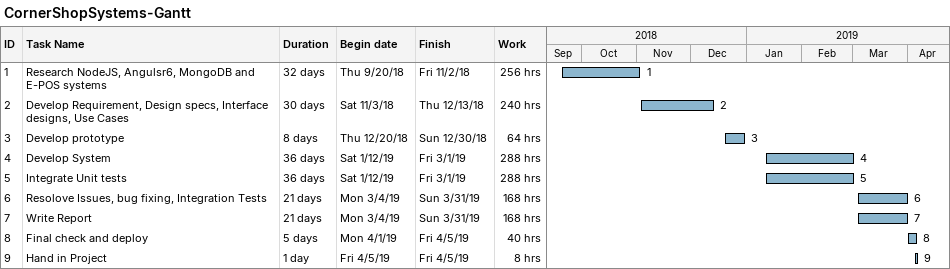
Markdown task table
CornerShopSystems-Gantt

| ID | Task | Duration | Start | Finish | Resources | Work (h) |
|---|---|---|---|---|---|---|
| 1 | Research NodeJS, Angulsr6, MongoDB and E-POS systems | 32d | 2018-09-20 | 2018-11-02 | 1 | 256 |
| 2 | Develop Requirement, Design specs, Interface designs, Use Cases | 30d | 2018-11-03 | 2018-12-13 | 2 | 240 |
| 3 | Develop prototype | 8d | 2018-12-20 | 2018-12-30 | 3 | 64 |
| 4 | Develop System | 36d | 2019-01-12 | 2019-03-01 | 4 | 288 |
| 5 | Integrate Unit tests | 36d | 2019-01-12 | 2019-03-01 | 5 | 288 |
| 6 | Resolove Issues, bug fixing, Integration Tests | 21d | 2019-03-04 | 2019-03-31 | 6 | 168 |
| 7 | Write Report | 21d | 2019-03-04 | 2019-03-31 | 7 | 168 |
| 8 | Final check and deploy | 5d | 2019-04-01 | 2019-04-05 | 8 | 40 |
| 9 | Hand in Project | 1d | 2019-04-05 | 2019-04-05 | 9 | 8 |
